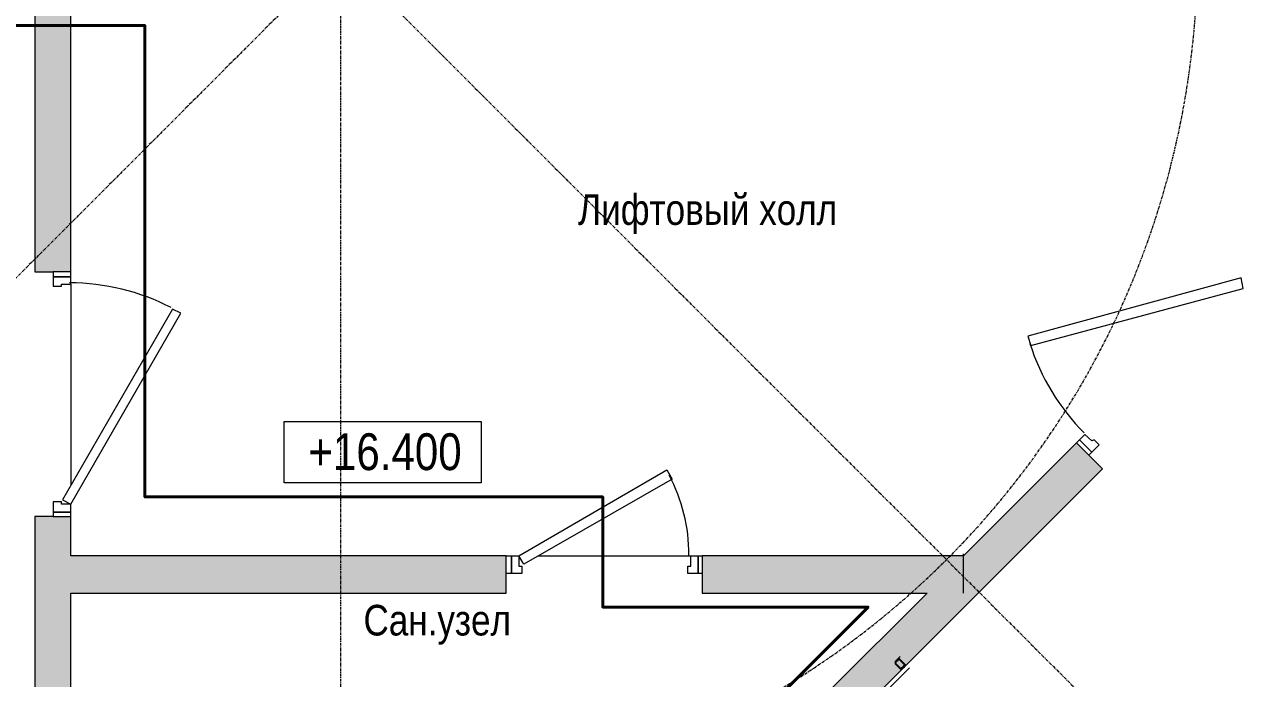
# Model space of a CAD drawing. Header units: millimetres. Extents: x 223 to 147055, y -17460 to 24540.
# Drawn here: x 100960 to 105912, y -8044 to -5372 of the extents above; entities that cross this region are included whole.
import ezdxf

# ---------------------------------------------------------------- set-up
doc = ezdxf.new("R2010")
doc.units = ezdxf.units.MM
doc.linetypes.add('ADSK_Линия сетки', pattern=[21, 12, -3, 3, -3])
for name, color, linetype in [('PDF _A-DETL', 7, 'Continuous'), ('PDF _A-DOOR', 7, 'Continuous'), ('PDF _A-DOOR-FRAM', 7, 'Continuous'), ('PDF _A-FLOR', 7, 'Continuous'), ('PDF _A-WALL', 7, 'Continuous'), ('PDF _A-WALL-PATT', 7, 'Continuous'), ('PDF _G-ANNO-DIMS', 7, 'Continuous'), ('PDF _I-WALL', 7, 'Continuous'), ('PDF _S-BEAM', 7, 'Continuous'), ('PDF _Текст', 7, 'Continuous')]:
    doc.layers.add(name, color=color, linetype=linetype)
doc.layers.add('PDF _A-DETL-HDLN', color=7, linetype='Continuous', true_color=0x00a600)
for name, color, linetype, lineweight in [('S-GRID', 7, 'Continuous', 9), ('раб осв', 7, 'Continuous', 40), ('ЭЛ', 250, 'Continuous', 50)]:
    doc.layers.add(name, color=color, linetype=linetype, lineweight=lineweight)
doc.styles.add('PDF GOST Common Italic', font='ARIALN.TTF')
doc.styles.add('PDF ISOCPEUR Italic', font='ARIALN.TTF')

# ---------------------------------------------------------------- blocks, each defined once
blk = doc.blocks.new('оси')
at = {"layer": 'S-GRID', "linetype": 'ADSK_Линия сетки'}
for q in [(80436.2, 12921.1), (86612.7, 8288.8), (92851.2, 12859.1)]:
    blk.add_line((86612.7, 19097.7), q, dxfattribs=at)
for radius, start, end in [(6000, 192.09621, 182.95219), (3500, 177.3315, 161.4375)]:
    blk.add_arc((86612.7, 19097.7), radius, start, end, dxfattribs=at)

msp = doc.modelspace()

# ---------------------------------------------------------------- hatches: boundary and pattern name
at = {"layer": 'PDF _A-WALL-PATT', "lineweight": 15, "true_color": 0xc0c0c0, "transparency": 33554559}
msp.add_hatch(color=9, dxfattribs=at).paths.add_polyline_path([(101150.8, -5282), (101002.7, -5282), (101002.7, -6382.7), (101150.8, -6382.7)])
h = msp.add_hatch(color=9, dxfattribs=at)
h.paths.add_polyline_path([(104643.3, -7695), (103551.1, -8787.2), (103551.1, -8791.4), (103546.9, -8791.4), (103445.3, -8893), (101150.8, -8893), (101150.8, -7695), (102928.8, -7695), (102928.8, -7542.6), (101150.8, -7542.6), (101150.8, -7381.7), (101002.7, -7381.7), (101002.7, -9043.5), (101150.8, -9043.5), (101150.8, -9041.2), (103508.8, -9041.2), (103758.5, -8791.4), (103762.8, -8791.4), (103762.8, -8787.2), (103779.7, -8774.5), (103779.7, -8770.2), (105363, -7187), (105257.1, -7081.2), (104795.7, -7542.6), (103728.9, -7542.6), (103728.9, -7695)])
h.paths.add_polyline_path([(103750.1, -8787.2), (103750.1, -8791.4), (103733.1, -8808.3), (103745.8, -8791.4)], flags=16)
h.paths.add_polyline_path([(103728.9, -8774.5), (103712, -8787.2), (103728.9, -8770.2)], flags=16)

# ---------------------------------------------------------------- linework, layer by layer
at = {"layer": 'PDF _A-DETL', "lineweight": 15}
msp.add_circle((102256, -5079.1), 6197.2, dxfattribs=at)
at = {"layer": 'PDF _A-DETL-HDLN', "lineweight": 15}
msp.add_lwpolyline([(104795.7, -7695), (104795.7, -7534.1)], dxfattribs=at)
at = {"layer": 'PDF _A-DOOR', "lineweight": 15}
for points in [[(101078.9, -6403.8), (101150.8, -6403.8), (101150.8, -6382.7), (101078.9, -6382.7)], [(105058.2, -6645.1), (105070.9, -6683.2), (105938.7, -6450.4), (105930.2, -6408.1)], [(101599.6, -6552), (101565.7, -6535.1), (101117, -7314), (101150.8, -7330.9)], [(105320.6, -7119.3), (105269.8, -7068.5), (105257.1, -7081.2), (105307.9, -7132)], [(103606.1, -7229.3), (103000.8, -7576.5), (102979.6, -7542.6), (103585, -7191.2)], [(101078.9, -7364.8), (101078.9, -7381.7), (101150.8, -7381.7), (101150.8, -7364.8)], [(102928.8, -7614.6), (102928.8, -7542.6), (102950, -7542.6), (102950, -7614.6)], [(103712, -7542.6), (103728.9, -7542.6), (103728.9, -7614.6), (103712, -7614.6)]]:
    msp.add_lwpolyline(points, close=True, dxfattribs=at)
for centre, radius, start, end in [((101145.4, -7327.6), 899.6, 62.5562, 90), ((105924.9, -6404.7), 899.6, 197.5562, 225), ((102974.2, -7539.3), 700.6, 0, 27.7295)]:
    msp.add_arc(centre, radius, start, end, dxfattribs=at)
at = {"layer": 'PDF _A-DOOR-FRAM', "lineweight": 15}
for points in [[(101078.9, -6403.8), (101078.9, -6441.9), (101112.7, -6441.9), (101112.7, -6433.5), (101150.8, -6433.5), (101150.8, -6403.8)], [(105320.6, -7119.3), (105350.3, -7089.6), (105329.1, -7068.5), (105320.6, -7072.7), (105291, -7047.3), (105269.8, -7068.5)], [(101078.9, -7364.8), (101150.8, -7364.8), (101150.8, -7330.9), (101112.7, -7330.9), (101112.7, -7322.5), (101078.9, -7322.5)], [(102950, -7542.6), (102979.6, -7542.6), (102979.6, -7584.9), (102992.3, -7584.9), (102992.3, -7614.6), (102950, -7614.6)], [(103669.6, -7614.6), (103669.6, -7584.9), (103682.3, -7584.9), (103682.3, -7542.6), (103712, -7542.6), (103712, -7614.6)]]:
    msp.add_lwpolyline(points, close=True, dxfattribs=at)
at = {"layer": 'PDF _A-FLOR', "lineweight": 15}
msp.add_lwpolyline([(105829.6, 246.9, 0.600453), (95826.3, -5079.6, 1), (108665.8, -5079.6, 0.247585), (105870.8, 218.9)], format="xyb", dxfattribs=at)
for points in [[(101150.8, -6433.5), (101150.8, -7254.7)], [(105307.9, -7132), (105363, -7187)], [(103060.1, -7542.6), (103682.3, -7542.6)]]:
    msp.add_lwpolyline(points, dxfattribs=at)
at = {"layer": 'PDF _A-WALL', "lineweight": 15}
for p, q in [((105363, -7187), (105307.9, -7132)), ((103508.8, -9041.2), (105363, -7187)), ((101078.9, -7381.7), (101002.7, -7381.7)), ((101002.7, -7381.7), (101003.5, -9041.2))]:
    msp.add_line(p, q, dxfattribs=at)
for points in [[(101150.8, -6382.7), (101150.8, -5282), (101002.7, -5282), (101002.7, -6382.7), (101078.9, -6382.7)], [(105257.1, -7081.2), (104795.7, -7542.6), (103728.9, -7542.6)], [(102928.8, -7542.6), (101150.8, -7542.6), (101150.8, -7381.7)], [(103728.9, -7614.6), (103728.9, -7695), (104647.5, -7695), (103445.3, -8893), (101150.8, -8893), (101150.8, -7695), (102928.8, -7695), (102928.8, -7614.6)]]:
    msp.add_lwpolyline(points, dxfattribs=at)
at = {"layer": 'PDF _G-ANNO-DIMS', "lineweight": 15}
msp.add_lwpolyline([(102826.7, -6994.6), (102826.7, -7244.4), (102021.9, -7244.4), (102021.9, -6994.6)], close=True, dxfattribs=at)
at = {"layer": 'PDF _I-WALL', "lineweight": 15}
msp.add_lwpolyline([(101141.1, -11180, 0.467725), (108445.7, -5079.6, 0.246441), (105768.6, 22.1, -0.246441), (108445.7, -5079.6, -0.467579), (101144, -11180.5)], format="xyb", dxfattribs=at)
msp.add_lwpolyline([(96048.3, -5229.4, 0.349124), (100995.8, -11151.9, -0.349124)], format="xyb", close=True, dxfattribs=at)
at = {"layer": 'PDF _S-BEAM', "lineweight": 15}
for points in [[(104537.5, -7965.9), (104533.2, -7961.7), (104529, -7961.7), (104529, -7965.9), (104524.8, -7965.9), (104516.3, -7974.4), (104516.3, -7978.6), (104516.3, -7982.9), (104537.5, -8004), (104541.7, -8004), (104545.9, -8004), (104554.4, -7995.6), (104554.4, -7991.3), (104558.6, -7991.3), (104558.6, -7987.1), (104554.4, -7982.9)], [(104533.2, -7965.9), (104554.4, -7987.1), (104554.4, -7991.3), (104550.2, -7991.3), (104545.9, -7999.8), (104541.7, -7999.8), (104541.7, -8004), (104537.5, -7999.8), (104520.5, -7982.9), (104516.3, -7978.6), (104520.5, -7978.6), (104520.5, -7974.4), (104529, -7970.2), (104529, -7965.9)]]:
    msp.add_lwpolyline(points, close=True, dxfattribs=at)
for points in [[(104537.5, -7953.2), (104524.8, -7965.9)], [(103788.2, -8782.9), (103788.2, -8778.7), (103779.7, -8770.2), (103788.2, -8778.7), (103792.4, -8782.9), (103792.4, -8787.2), (104575.6, -7999.8)], [(104554.4, -7995.6), (104567.1, -7982.9)]]:
    msp.add_lwpolyline(points, dxfattribs=at)

# ---------------------------------------------------------------- texts
at = {"layer": 'PDF _Текст', "lineweight": 15, "attachment_point": 4}
for s, insert, char_height, style in [('Лифтовый холл', (103222, -6147.6), 124.999, 'PDF ISOCPEUR Italic'), ('+16.400', (102120.5, -7118.4), 150, 'PDF GOST Common Italic'), ('Сан.узел', (102345.6, -7824), 125, 'PDF ISOCPEUR Italic')]:
    msp.add_mtext(s, dxfattribs=dict(at, insert=insert, char_height=char_height, style=style))

# ---------------------------------------------------------------- next in the draw order: block references
msp.add_blockref('оси', (15638.8, -24180.7))

# ---------------------------------------------------------------- next in the draw order: linework, layer by layer
at = {"layer": 'раб осв'}
msp.add_lwpolyline([(100599.8, -5377.6), (101452.7, -5377.6), (101452.7, -5532)], dxfattribs=at)
at = {"layer": 'раб осв', "color": 0, "lineweight": 40}
msp.add_lwpolyline([(101452.7, -5532), (101452.7, -7302), (103322.7, -7302), (103322.7, -7302), (103322.7, -7752), (104406, -7752), (103391.5, -8766.6), (103044.4, -8766.6)], dxfattribs=at)
at = {"layer": 'ЭЛ', "color": 7, "lineweight": 25}
msp.add_lwpolyline([(108640.7, 835.2, 0, 0, 0), (107693.4, -789.9, 150, 0, 0), (107894.6, -448.8, 0, 0, 0), (103044.4, -8766.6, 0, 0, 0)], format="xyseb", dxfattribs=at)

doc.saveas('drawing.dxf')
